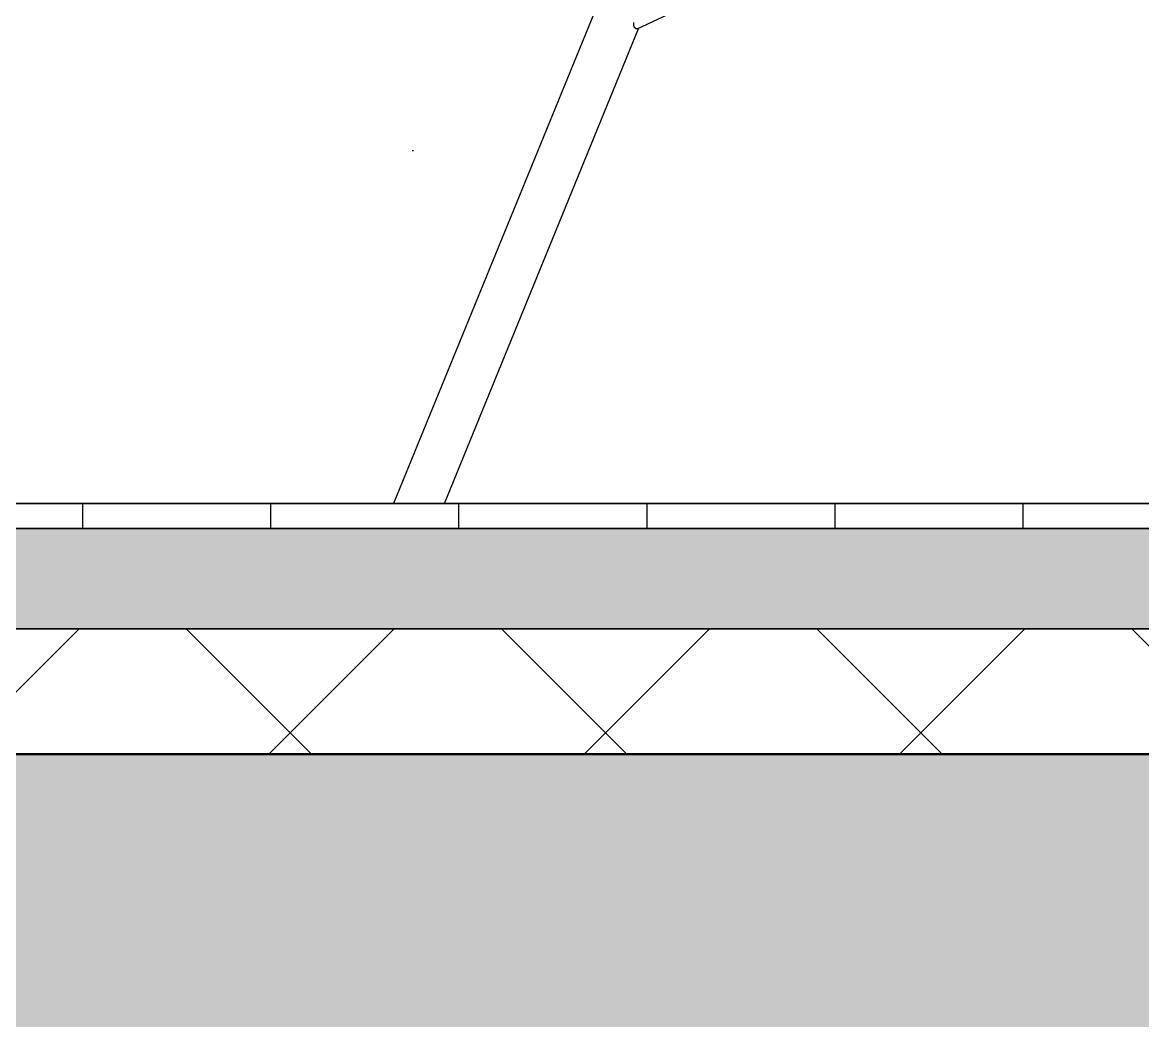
# Model space of a CAD drawing. Header units: millimetres. Extents: x -100 to 224448, y 0 to 22177.
# Drawn here: x 163843.1 to 164200.5, y 16685 to 17003.5 of the extents above; entities that cross this region are included whole.
import ezdxf

# ---------------------------------------------------------------- set-up
doc = ezdxf.new("R2010")
doc.units = ezdxf.units.MM
doc.layers.get('0').update_dxf_attribs({"true_color": 0xdfdfdf})
for name, color, linetype in [('Background_0', 7, 'Continuous'), ('Boundary_Floor_ Ceramic Tiles', 7, 'Continuous'), ('Boundary_Insulation_ Extruded Polystyrene', 42, 'Continuous'), ('Boundary_Screed', 7, 'Continuous'), ('Elevation_Gypsum Board', 7, 'Continuous'), ('Fill_Concrete_ Reinforced', 85, 'Continuous'), ('Fill_Floor_ Ceramic Tiles', 251, 'Continuous'), ('Fill_Insulation_ Extruded Polystyrene', 42, 'Continuous'), ('Fill_Screed', 251, 'Continuous'), ('Viewport border', 7, 'Continuous')]:
    doc.layers.add(name, color=color, linetype=linetype)
for name, color, linetype, lineweight in [('Background_Concrete_ Reinforced', 7, 'Continuous', 9), ('Background_Floor_ Ceramic Tiles', 7, 'Continuous', 9), ('Background_Gypsum Board', 7, 'Continuous', 9), ('Background_Insulation_ Extruded Polystyrene', 7, 'Continuous', 9), ('Background_Screed', 7, 'Continuous', 9), ('Boundary_Concrete_ Reinforced', 99, 'Continuous', 50)]:
    doc.layers.add(name, color=color, linetype=linetype, lineweight=lineweight)
doc.layers.add('BIM_ROOM_LINES', color=7, linetype='Continuous', plot=False)

# ---------------------------------------------------------------- blocks, each defined once
blk = doc.blocks.new("CC'__section__..%5CMainBuilding.dwg", base_point=(1833.26, -9100))
at = {"layer": 'Elevation_Gypsum Board'}
h = blk.add_hatch(dxfattribs=at)
h.set_pattern_fill('DOTS2', color=256, scale=30, style=0)
h.paths.add_polyline_path([(9941.4, 8440), (9962.76, 8440), (9962.76, 8420), (9941.4, 8420), (9941.4, 7749.99), (11128.5, 7750), (11222.46, 7979.67), (11226.88, 7990.95), (11250.96, 8052.42), (11250.97, 8052.45, -0.08931), (11251.41, 8053.14, -0.175472), (11252.81, 8053.87), (11278.43, 8116.48), (11276.45, 8116.53), (11276.46, 8116.91), (11276.57, 8121.03), (11276.75, 8121.03), (11276.78, 8121.48), (11017.28, 8492.05), (11017.28, 8498.19), (11552.7, 8110.09), (11552.7, 8104.18), (11479.63, 8111.83), (11479.45, 8107.78), (11479.43, 8107.33), (11477.46, 8107.42), (11595.3, 7750), (11862.76, 7750), (11862.76, 8420), (11712.76, 8420), (11712.76, 8440), (13212.76, 8440), (13212.76, 8420), (13062.76, 8420), (13062.76, 8360), (13062.76, 8322.29), (13062.76, 7749.99), (13330.23, 7750), (13448.07, 8107.42), (13446.09, 8107.33), (13446.07, 8107.78), (13445.89, 8111.83), (13372.82, 8104.18), (13372.82, 8110.09), (13545.3, 8121.37), (13545.3, 8280), (13571.87, 8280), (13696.76, 8280), (13783.3, 8280), (13783.3, 8463.09), (13826.48, 8354.61), (13908.24, 8498.19), (13908.24, 8492.05), (13829.33, 8347.47), (13856.19, 8280), (14334.68, 8280, -0.198912), (14344.35, 8268.28, -0.198912), (14348.36, 8240), (14348.36, 8200), (14412.57, 8200, -0.198912), (14420.1, 8197.07, -0.198912), (14423.21, 8190), (14423.21, 8070, -0.198912), (14420.1, 8062.93, -0.198912), (14412.57, 8060), (14423.21, 8060), (14423.21, 7880), (14314.16, 7880), (14314.16, 7750), (15248.83, 7750), (15248.84, 7880), (15248.84, 8280), (15363.84, 8280), (15398.84, 8280), (15398.84, 8577.36), (15965.51, 8577.36), (16052.4, 8577.36), (16052.4, 10445), (9941.4, 10445)])
h = blk.add_hatch(dxfattribs=at)
h.set_pattern_fill('DOTS2', color=256, scale=30, style=0)
h.paths.add_polyline_path([(11206.84, 7901.77), (11144.76, 7750), (11579.5, 7750), (11535.53, 7883.36), (11367.37, 7977.11)])
at = {"layer": 'Fill_Concrete_ Reinforced', "extrusion": (0, 0, -1)}
h = blk.add_hatch(dxfattribs=at)
h.set_pattern_fill('CONCRETE1', color=256, scale=20, angle=15, style=0)
h.set_pattern_definition([(15, (-3002.4, -5250), (287.368, 497.736), [50.8, -355.6]), (105, (-3002.4, -5250), (-497.736, 287.368), [50.8, -355.6]), (150, (-2953.33, -5236.85), (-392.5523, -105.184), [71.842, -502.894]), (15, (-3012.5, -5016.04), (287.368, 497.736), [50.8, -355.6]), (60, (-2981.4, -5034), (-105.184, 392.5523), [35.921, -538.8154]), (150, (-2981.4, -5034), (-392.5523, -105.184), [35.921, -538.8154]), (15, (-2891.6, -4878.46), (287.368, 497.736), [71.842, -334.558]), (60, (-2891.6, -4878.46), (-105.184, 392.5523), [50.8, -523.9364]), (150, (-2822.2, -4859.87), (-392.5523, -105.184), [50.8, -523.9364]), (105, (-2758.8, -5079.55), (-497.736, 287.368), [50.8, -355.6]), (60, (-2758.82, -5079.55), (-105.184, 392.5523), [35.921, -538.8154]), (150, (-2740.86, -5048.44), (-392.5523, -105.184), [35.921, -538.8154]), (15, (-2979.63, -5138.7), (287.368, 497.736), [25.4, -340.36]), (15, (-2711.5, -4961.7), (287.368, 497.736), [25.4, -340.36]), (105, (-2847.33, -4945.5), (-497.736, 287.368), [25.4, -340.36]), (150, (-2739.1, -5153.15), (-392.5523, -105.184), [35.921, -538.8154]), (150, (-2983.15, -4929.3), (-392.5523, -105.184), [35.921, -538.8154]), (60, (-2852.9, -5071.9), (-105.184, 392.5523), [35.921, -538.8154]), (105, (-2880.6, -5164.77), (-497.736, 287.368), [6.35, -400.05]), (105, (-2906.6, -4994.24), (-497.736, 287.368), [6.35, -400.05]), (105, (-2740.65, -4877.46), (-497.736, 287.368), [6.35, -400.05]), (105, (-2678.64, -5084.36), (-497.736, 287.368), [6.35, -400.05])])
h.paths.add_polyline_path([(-21382.4, 7500), (-21382.4, 7670), (-21242.4, 7670), (-3322.4, 7670), (-3182.4, 7670), (-3182.4, 7500)])
at = {"layer": 'Fill_Floor_ Ceramic Tiles', "extrusion": (0, 0, -1)}
h = blk.add_hatch(dxfattribs=at)
h.set_pattern_fill('_USER', color=256, scale=60, angle=90, style=0, pattern_type=0)
h.set_pattern_definition([(90, (-3002.4, -5250), (-60, -2e-13), [])])
h.paths.add_polyline_path([(-3322.4, 7750), (-3322.4, 7742), (-21242.4, 7742), (-21242.4, 7750)])
at = {"layer": 'Fill_Insulation_ Extruded Polystyrene', "extrusion": (0, 0, -1)}
h = blk.add_hatch(dxfattribs=at)
h.set_pattern_fill('INSULATION', color=256, scale=20, style=0)
h.set_pattern_definition([(45, (-3002.4, -5250), (-50.28943, 50.28943), []), (135, (-3002.4, -5250), (-50.28943, -50.28943), [])])
h.paths.add_polyline_path([(-3322.4, 7710), (-3322.4, 7670), (-21242.4, 7670), (-21242.4, 7710)])
at = {"layer": 'Fill_Screed', "extrusion": (0, 0, -1)}
h = blk.add_hatch(dxfattribs=at)
h.set_pattern_fill('SCREED', color=256, scale=20, angle=15, style=0)
h.set_pattern_definition([(15, (-3002.4, -5250), (915.6406, 508.3053), [-127, 0, -381, 0]), (15, (-3005.69, -5237.73), (915.6406, 508.3053), [-50.8, 0, -177.8, 0, -91.44, 0, -381, 0]), (15, (-3008.97, -5225.47), (915.6406, 508.3053), [-25.4, 0, -127, 0, -127, 0, -279.4, 0, -91.44, 0]), (15, (-3012.26, -5213.2), (915.6406, 508.3053), [-91.44, 0, -406.4, 0]), (15, (-3015.55, -5200.93), (915.6406, 508.3053), [-304.8, 0, -304.8, 0]), (15, (-3018.84, -5188.66), (915.6406, 508.3053), [-431.8, 0]), (15, (-3022.12, -5176.4), (915.6406, 508.3053), [-127, 0, -558.8, 0]), (15, (-3025.4, -5164.13), (915.6406, 508.3053), [-177.8, 0, -101.6, 0]), (15, (-3028.7, -5151.86), (915.6406, 508.3053), [-254, 0]), (15, (-3035.27, -5127.33), (915.6406, 508.3053), [-35.56, 0, -381, 0, -228.6, 0]), (15, (-3038.56, -5115.06), (915.6406, 508.3053), [-50.8, 0, -5.08, 0, -127, 0]), (15, (-3041.84, -5102.8), (915.6406, 508.3053), [-25.4, 0, -330.2, 0, -381, 0]), (15, (-3045.13, -5090.53), (915.6406, 508.3053), [-254, 0]), (15, (-3048.42, -5078.26), (915.6406, 508.3053), [-127, 0, -533.4, 0]), (15, (-3055, -5053.72), (915.6406, 508.3053), [-609.6, 0]), (15, (-3058.28, -5041.46), (915.6406, 508.3053), [-127, 0, -10.16, 0, -177.8, 0]), (15, (-3061.57, -5029.2), (915.6406, 508.3053), [-35.56, 0, -254, 0, -101.6, 0, -177.8, 0, -203.2, 0]), (15, (-3064.85, -5016.92), (915.6406, 508.3053), [-76.2, 0, -101.6, 0, -254, 0, -10.16, 0, -127, 0]), (15, (-3068.14, -5004.65), (915.6406, 508.3053), [-254, 0])])
h.paths.add_polyline_path([(-3322.4, 7742), (-3322.4, 7710), (-21242.4, 7710), (-21242.4, 7742)])
blk.add_line((2834.4, 7750), (21730.4, 7750))
blk.add_line((2834.4, 7750), (21730.4, 7750))
at = {"layer": 'Background_0', "extrusion": (0, 1, 0)}
for p, q in [((11278.46, 8116.5), (11128.56, 7750)), ((11222.47, 7979.7), (11128.5, 7750)), ((11206.29, 7901.52), (11367.4, 7977.12)), ((11144.76, 7750), (11206.84, 7901.77)), ((11144.76, 7750), (11206.84, 7901.77)), ((11144.76, 7750), (11206.84, 7901.77)), ((11144.76, 7750), (11206.84, 7901.77)), ((11144.76, 7750), (11206.84, 7901.77)), ((11144.76, 7750), (11206.84, 7901.77))]:
    blk.add_line(p, q, dxfattribs=at)
at = {"layer": 'Background_0'}
blk.add_open_spline([(11206.3, 7901.52), (11206.23, 7901.49), (11206.17, 7901.47), (11206.11, 7901.47), (11206.05, 7901.47), (11205.91, 7901.5), (11205.83, 7901.54), (11205.75, 7901.6), (11205.67, 7901.68), (11205.51, 7901.88), (11205.43, 7902), (11205.36, 7902.14), (11205.31, 7902.3), (11205.21, 7902.66), (11205.17, 7902.86), (11205.16, 7903.08), (11205.16, 7903.3), (11205.19, 7903.53)], degree=5, knots=[4.117019, 4.117019, 4.117019, 4.117019, 4.117019, 4.117019, 4.917825, 4.917825, 4.917825, 4.917825, 5.908861, 5.908861, 5.908861, 5.908861, 6.899897, 6.899897, 6.899897, 6.899897, 7.993454, 7.993454, 7.993454, 7.993454, 7.993454, 7.993454], dxfattribs=at)
at = {"layer": 'Background_Concrete_ Reinforced', "extrusion": (0, 1, 0)}
blk.add_line((21242.4, 7670), (3322.4, 7670), dxfattribs=at)
at = {"layer": 'Background_Floor_ Ceramic Tiles', "extrusion": (0, 1, 0)}
for p, q in [((21242.4, 7750), (3322.4, 7750)), ((3322.4, 7742), (21242.4, 7742))]:
    blk.add_line(p, q, dxfattribs=at)
at = {"layer": 'Background_Gypsum Board', "extrusion": (0, 1, 0)}
for p, q in [((11128.5, 7750), (9941.4, 7750)), ((11579.5, 7750), (11144.76, 7750))]:
    blk.add_line(p, q, dxfattribs=at)
at = {"layer": 'Background_Insulation_ Extruded Polystyrene', "extrusion": (0, 1, 0)}
for p, q in [((21242.4, 7710), (3322.4, 7710)), ((3322.4, 7670), (21242.4, 7670))]:
    blk.add_line(p, q, dxfattribs=at)
at = {"layer": 'Background_Screed', "extrusion": (0, 1, 0)}
for p, q in [((21242.4, 7742), (3322.4, 7742)), ((3322.4, 7710), (21242.4, 7710))]:
    blk.add_line(p, q, dxfattribs=at)
at = {"layer": 'BIM_ROOM_LINES', "extrusion": (0, 1, 0)}
blk.add_line((21230.4, 7750), (3334.4, 7750), dxfattribs=at)
at = {"layer": 'Boundary_Concrete_ Reinforced', "extrusion": (0, 1, 0)}
blk.add_line((3322.4, 7670), (21242.4, 7670), dxfattribs=at)
at = {"layer": 'Boundary_Floor_ Ceramic Tiles', "extrusion": (0, 1, 0)}
for p, q in [((3322.4, 7750), (21242.4, 7750)), ((21242.4, 7742), (3322.4, 7742))]:
    blk.add_line(p, q, dxfattribs=at)
at = {"layer": 'Boundary_Insulation_ Extruded Polystyrene', "extrusion": (0, 1, 0)}
for p, q in [((3322.4, 7710), (21242.4, 7710)), ((21242.4, 7670), (3322.4, 7670))]:
    blk.add_line(p, q, dxfattribs=at)
at = {"layer": 'Boundary_Screed', "extrusion": (0, 1, 0)}
for p, q in [((3322.4, 7742), (21242.4, 7742)), ((21242.4, 7710), (3322.4, 7710))]:
    blk.add_line(p, q, dxfattribs=at)

msp = doc.modelspace()

# ---------------------------------------------------------------- block references
at = {"layer": 'Viewport border'}
msp.add_blockref("CC'__section__..%5CMainBuilding.dwg", (154666.19, 0), dxfattribs=at)

doc.saveas('drawing.dxf')
